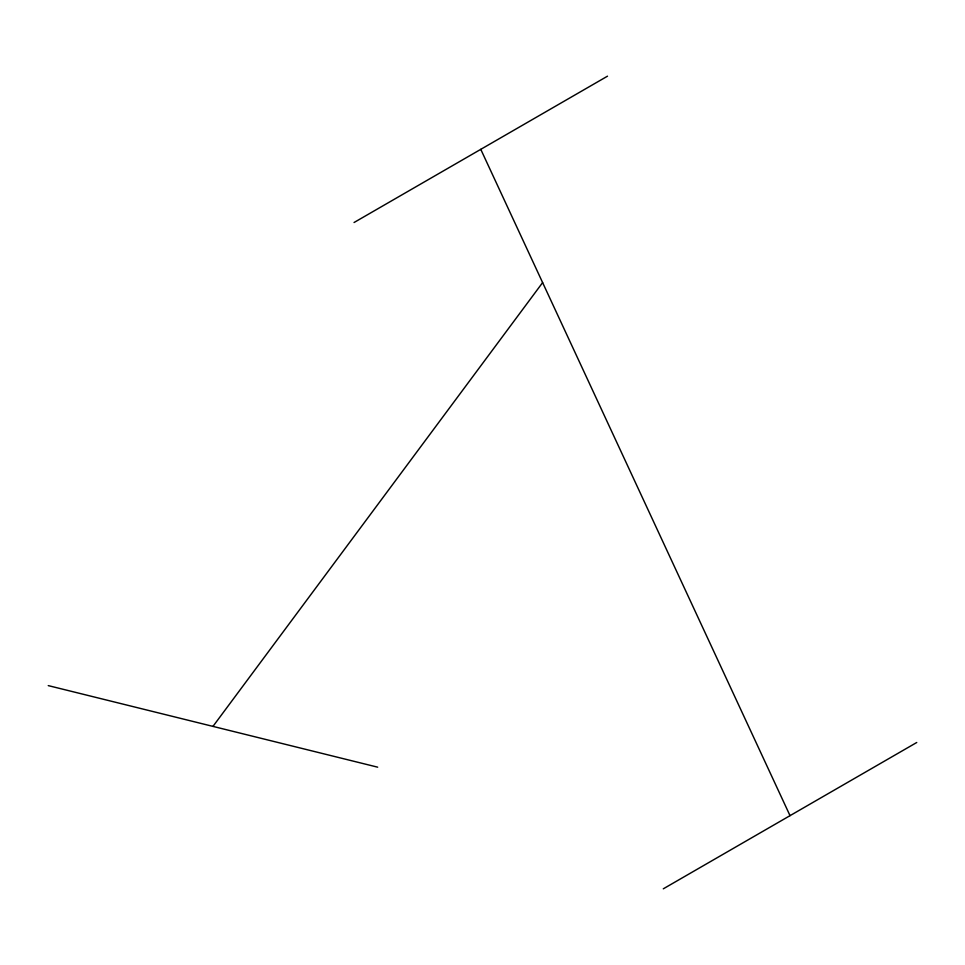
<?xml version="1.0" encoding="UTF-8"?>
<svg xmlns="http://www.w3.org/2000/svg" width="965" height="965" viewBox="0 0 965 965"><rect width="100%" height="100%" fill="white"/><g stroke="black" fill="none" stroke-linecap="round" stroke-linejoin="round"><path stroke-width="1.45" d="M212.963 726.392L542.62 282.6M354.046 222.505L607.504 76.175M663.293 888.825L916.75 742.495M48.25 685.608L377.677 767.175M480.775 149.346L790.021 815.654"/></g></svg>
